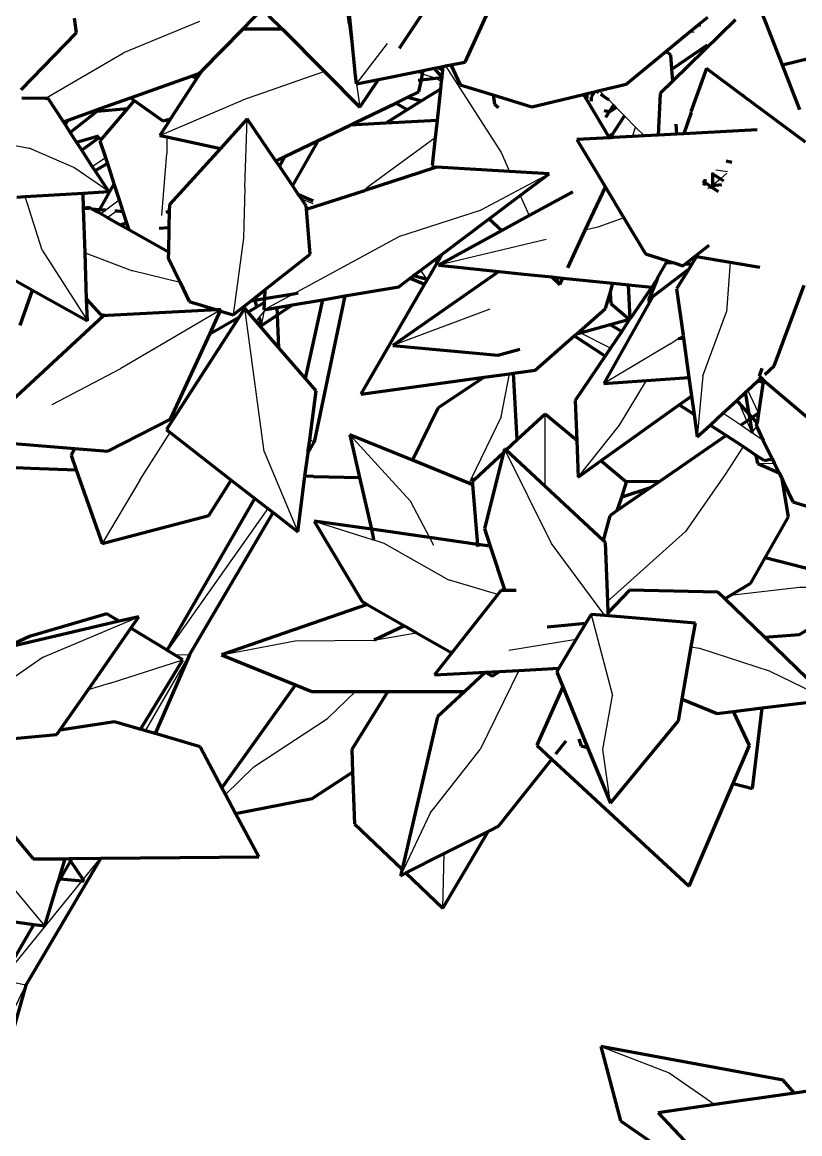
# Model space of a CAD drawing. Header units: millimetres. Extents: x 4307 to 31003, y 2809 to 20009.
# Drawn here: x 7200.2 to 7282.2, y 8134.5 to 8251.7 of the extents above; entities that cross this region are included whole.
import ezdxf

# ---------------------------------------------------------------- set-up
doc = ezdxf.new("R2010")
doc.units = ezdxf.units.MM
doc.layers.add('ProfileEdges', color=7, linetype='Continuous')

msp = doc.modelspace()

# ---------------------------------------------------------------- linework, layer by layer
for p, q in [((7234.61, 8251.57), (7233.78, 8258.39)), ((7218.93, 8251.82), (7210.91, 8248.53)), ((7234.61, 8251.57), (7235.31, 8246.46)), ((7271.07, 8250.7), (7270.51, 8250.65)), ((7202.67, 8243.7), (7210.91, 8248.53)), ((7235.47, 8245.25), (7238.72, 8249.5)), ((7232.08, 8246.55), (7223.47, 8243.53)), ((7241.93, 8246.48), (7242.44, 8246.32)), ((7242.44, 8246.32), (7243.74, 8245.89)), ((7244.86, 8247.13), (7250.73, 8237.99)), ((7235.47, 8245.25), (7235.81, 8242.78)), ((7243.81, 8245.85), (7243.74, 8245.89)), ((7244.41, 8245.51), (7243.81, 8245.85)), ((7261.07, 8244.53), (7261.13, 8244.48)), ((7261.13, 8244.48), (7262.06, 8243.55)), ((7214.74, 8239.8), (7223.47, 8243.53)), ((7262.06, 8243.55), (7262.58, 8243.02)), ((7262.58, 8243.02), (7262.84, 8242.76)), ((7262.84, 8242.76), (7263.72, 8241.87)), ((7215.48, 8241.46), (7215.48, 8240.94)), ((7223.69, 8234.32), (7223.95, 8241.55)), ((7263.72, 8241.87), (7264.88, 8240.69)), ((7235.36, 8241.17), (7235.45, 8240.92)), ((7264.57, 8239.68), (7264.88, 8240.69)), ((7264.88, 8240.69), (7265.81, 8239.75)), ((7194.49, 8239.68), (7200.96, 8238.46)), ((7215.48, 8239.65), (7215.47, 8237.9)), ((7243.76, 8239.56), (7236.57, 8234.27)), ((7205.67, 8236.41), (7200.96, 8238.46)), ((7214.94, 8231.35), (7215.47, 8237.9)), ((7250.73, 8237.99), (7251.61, 8236.01)), ((7207.62, 8236.53), (7209, 8237.48)), ((7209.35, 8233.88), (7205.67, 8236.41)), ((7255.77, 8235.77), (7248.5, 8231.9)), ((7274.58, 8235.98), (7273.34, 8236.14)), ((7274.51, 8235.82), (7273.82, 8235.22)), ((7223.69, 8234.32), (7223.57, 8228.97)), ((7273.82, 8235.22), (7273.01, 8234.52)), ((7202.34, 8227.72), (7200.54, 8233.36)), ((7229.67, 8233.12), (7230.86, 8232.63)), ((7236.35, 8234.01), (7236.32, 8234.05)), ((7236.35, 8234.01), (7236.57, 8234.27)), ((7252.73, 8233.48), (7253.68, 8231.35)), ((7208.8, 8231.76), (7209.06, 8231.95)), ((7209.06, 8231.95), (7210.45, 8233)), ((7208.8, 8231.76), (7208.46, 8231.56)), ((7209.2, 8231.14), (7210.2, 8231.85)), ((7210.2, 8231.85), (7210.25, 8231.89)), ((7248.5, 8231.9), (7239.89, 8229.1)), ((7263.66, 8231.1), (7260.89, 8230.13)), ((7260.89, 8230.13), (7259.58, 8229.81)), ((7223.57, 8228.97), (7222.47, 8220.88)), ((7228.82, 8223.12), (7239.89, 8229.1)), ((7255.45, 8228.83), (7244.1, 8226.11)), ((7202.34, 8227.72), (7207.1, 8220.25)), ((7206.86, 8227.42), (7211.85, 8225.52)), ((7243.89, 8226.82), (7244, 8226.76)), ((7244, 8226.76), (7244.14, 8226.69)), ((7274.87, 8226.44), (7274.47, 8221.22)), ((7216.87, 8224.31), (7211.85, 8225.52)), ((7241.59, 8225.09), (7242.75, 8224.81)), ((7242.22, 8225.57), (7242.75, 8224.81)), ((7242.75, 8224.81), (7243.01, 8224.75)), ((7242.75, 8224.81), (7242.88, 8224.63)), ((7242.88, 8224.63), (7242.91, 8224.58)), ((7256.58, 8224.83), (7256.91, 8224.08)), ((7225.7, 8221.43), (7228.82, 8223.12)), ((7221.18, 8221.42), (7210.64, 8215.22)), ((7225.72, 8206.46), (7223.69, 8221.58)), ((7225.69, 8221.2), (7225.9, 8221.46)), ((7249.54, 8221.5), (7239.31, 8217.67)), ((7224.89, 8220.19), (7225.21, 8220.59)), ((7225.21, 8220.59), (7225.69, 8221.2)), ((7225.69, 8221.2), (7225.42, 8219.73)), ((7271.99, 8214.45), (7274.47, 8221.22)), ((7262.23, 8217.36), (7259.04, 8219)), ((7268.5, 8217.81), (7269.39, 8218.4)), ((7269.39, 8218.4), (7269.89, 8218.73)), ((7268.5, 8217.81), (7261.54, 8213.64)), ((7203.38, 8211.43), (7210.64, 8215.22)), ((7250.72, 8210.13), (7251.61, 8214.68)), ((7271.99, 8214.45), (7271.38, 8208.02)), ((7263.2, 8209.25), (7266.03, 8213.96)), ((7277.85, 8210.56), (7276.71, 8212.93)), ((7275.75, 8211.69), (7276.62, 8209.68)), ((7250.72, 8210.13), (7247.52, 8203.54)), ((7255.36, 8202.78), (7255.36, 8210.4)), ((7275.99, 8209.24), (7274.09, 8210.51)), ((7276.62, 8209.68), (7277.15, 8208.45)), ((7258.84, 8203.76), (7263.2, 8209.25)), ((7277.15, 8208.45), (7275.99, 8209.24)), ((7277.19, 8208.52), (7277.15, 8208.45)), ((7277.63, 8209.14), (7277.19, 8208.52)), ((7212.64, 8203.46), (7215.84, 8208.49)), ((7231.02, 8207.46), (7230.39, 8206.57)), ((7231.02, 8207.46), (7230.54, 8207.71)), ((7234.78, 8208.23), (7241.11, 8201.27)), ((7277.21, 8208.41), (7277.15, 8208.45)), ((7278.35, 8207.65), (7277.21, 8208.41)), ((7225.72, 8206.46), (7229.27, 8198.02)), ((7256.03, 8196.78), (7251.06, 8206.77)), ((7276.21, 8206.99), (7274.4, 8204.16)), ((7277.76, 8205.2), (7279.51, 8205.24)), ((7274.4, 8204.16), (7270.13, 8198.03)), ((7212.64, 8203.46), (7208.66, 8196.77)), ((7247.37, 8203.1), (7247.42, 8203.33)), ((7247.52, 8203.54), (7247.42, 8203.33)), ((7226.11, 8200.48), (7215.56, 8185.48)), ((7241.11, 8201.27), (7243.16, 8197.4)), ((7230.99, 8199.14), (7237.24, 8197.17)), ((7261.96, 8190.71), (7270.13, 8198.03)), ((7237.24, 8197.17), (7237.29, 8197.15)), ((7237.29, 8197.15), (7238.36, 8196.82)), ((7238.36, 8196.82), (7245.16, 8192.95)), ((7243.16, 8197.4), (7243.58, 8196.61)), ((7261.64, 8189.17), (7256.03, 8196.78)), ((7250.35, 8191.38), (7245.16, 8192.95)), ((7282.16, 8192.12), (7274.85, 8191.29)), ((7290.43, 8192.2), (7282.16, 8192.12)), ((7202.43, 8184.79), (7212.54, 8189.05)), ((7260.19, 8189.29), (7262.46, 8180.75)), ((7221.23, 8185.04), (7229.02, 8186.5)), ((7229.02, 8186.5), (7237.32, 8186.57)), ((7237.32, 8186.57), (7237.52, 8186.57)), ((7241.76, 8187.32), (7237.52, 8186.57)), ((7241.8, 8187.36), (7241.76, 8187.32)), ((7251.54, 8185.52), (7258.64, 8186.69)), ((7270.76, 8185.87), (7271.54, 8185.74)), ((7279.1, 8183.29), (7271.54, 8185.74)), ((7202.43, 8184.79), (7188.46, 8175.14)), ((7209.51, 8182.04), (7217.18, 8184.5)), ((7213.24, 8177.02), (7217.85, 8185.04)), ((7217.85, 8185.04), (7216.36, 8185)), ((7252.57, 8183.4), (7248.52, 8175.05)), ((7279.1, 8183.29), (7285.27, 8180.29)), ((7209.51, 8182.04), (7207.18, 8181.36)), ((7235.38, 8181.17), (7232.41, 8178.31)), ((7261.45, 8175.05), (7262.46, 8180.75)), ((7224.65, 8173.21), (7232.41, 8178.31)), ((7212.78, 8177.16), (7212.85, 8177.39)), ((7243.24, 8168.34), (7248.52, 8175.05)), ((7262.24, 8169.39), (7261.45, 8175.05)), ((7221.67, 8170.32), (7224.65, 8173.21)), ((7243.24, 8168.34), (7240.11, 8161.73)), ((7244.57, 8158.32), (7244.72, 8164.07)), ((7202.6, 8156.45), (7196.68, 8163.58)), ((7206.66, 8161.35), (7208.47, 8163.58)), ((7198.06, 8150.74), (7206.54, 8161.2)), ((7206.54, 8161.2), (7206.66, 8161.35)), ((7194.41, 8137.6), (7200.63, 8150.2)), ((7200.63, 8150.2), (7198.06, 8150.74)), ((7261.24, 8143.75), (7268.42, 8140.94)), ((7268.42, 8140.94), (7273.25, 8137.6))]:
    msp.add_line(p, q)
at = {"layer": 'ProfileEdges', "lineweight": 211}
for p, q in [((7234.37, 8256.14), (7235.31, 8246.46)), ((7223.49, 8251.03), (7225.54, 8253.11)), ((7239.99, 8249.01), (7242.81, 8253.22)), ((7280.38, 8247.23), (7277.68, 8254.19)), ((7205.95, 8250.61), (7205.74, 8252.18)), ((7226.21, 8252.47), (7227.67, 8251)), ((7246.92, 8247.55), (7249.35, 8252.83)), ((7275.41, 8251.98), (7268.82, 8245.54)), ((7271.44, 8251.42), (7272.5, 8252.29)), ((7219.19, 8246.66), (7223.49, 8251.03)), ((7227.67, 8251), (7223.49, 8251.03)), ((7227.67, 8251), (7232.08, 8246.55)), ((7270.51, 8250.65), (7271.44, 8251.42)), ((7271.75, 8251.39), (7271.44, 8251.42)), ((7296.37, 8251.12), (7280.38, 8247.23)), ((7200.13, 8244.61), (7205.95, 8250.61)), ((7268.08, 8248.66), (7270.51, 8250.65)), ((7263.88, 8245.2), (7268.08, 8248.66)), ((7268.61, 8248.3), (7268.08, 8248.66)), ((7268.72, 8246.8), (7272.45, 8249.35)), ((7244.86, 8247.13), (7245.41, 8247.25)), ((7245.41, 8247.25), (7246.92, 8247.55)), ((7245.41, 8247.25), (7246.4, 8245.15)), ((7268.72, 8246.8), (7268.61, 8248.3)), ((7282.21, 8242.49), (7280.38, 8247.23)), ((7211.63, 8243.76), (7218.09, 8246.05)), ((7218.09, 8246.05), (7218.86, 8246.33)), ((7218.09, 8246.05), (7218.68, 8245.88)), ((7219.19, 8246.66), (7218.68, 8245.88)), ((7218.86, 8246.33), (7219.19, 8246.66)), ((7232.08, 8246.55), (7235.81, 8242.78)), ((7235.31, 8246.46), (7235.43, 8245.24)), ((7237.78, 8245.71), (7242.51, 8246.66)), ((7242.31, 8245.68), (7242.44, 8246.32)), ((7242.44, 8246.32), (7242.51, 8246.66)), ((7242.51, 8246.66), (7243.65, 8246.89)), ((7243.65, 8246.89), (7244.09, 8246.98)), ((7244.46, 8246), (7243.65, 8246.89)), ((7244.09, 8246.98), (7244.58, 8247.08)), ((7244.09, 8246.98), (7244.54, 8246.69)), ((7244.54, 8246.69), (7244.46, 8246)), ((7244.58, 8247.08), (7244.54, 8246.69)), ((7244.58, 8247.08), (7244.86, 8247.13)), ((7268.82, 8245.54), (7268.72, 8246.8)), ((7272.35, 8246.87), (7270.72, 8242.28)), ((7276.27, 8243.95), (7272.35, 8246.87)), ((7218.68, 8245.88), (7215.88, 8241.57)), ((7235.43, 8245.24), (7235.47, 8245.25)), ((7235.47, 8245.25), (7237.78, 8245.71)), ((7235.81, 8242.78), (7237.78, 8245.71)), ((7241.98, 8245.64), (7242.31, 8245.68)), ((7242.05, 8244.41), (7242.31, 8245.68)), ((7242.31, 8245.68), (7243.81, 8245.85)), ((7243.81, 8245.85), (7244.45, 8245.92)), ((7244.41, 8245.51), (7244.32, 8244.69)), ((7244.45, 8245.92), (7244.41, 8245.51)), ((7244.46, 8246), (7244.45, 8245.92)), ((7246.4, 8245.15), (7249.87, 8244.09)), ((7261.07, 8244.53), (7263.88, 8245.2)), ((7268.82, 8245.54), (7267.48, 8244.24)), ((7202.67, 8243.7), (7200.18, 8243.75)), ((7202.98, 8243.69), (7202.67, 8243.7)), ((7204.57, 8241.25), (7202.98, 8243.69)), ((7208.45, 8242.63), (7211.63, 8243.76)), ((7211.63, 8243.76), (7212.02, 8243.48)), ((7239.6, 8243.22), (7240.89, 8243.84)), ((7240.89, 8243.84), (7242.05, 8244.41)), ((7240.89, 8243.84), (7242.32, 8243.44)), ((7244.32, 8244.69), (7242.32, 8243.44)), ((7244.32, 8244.69), (7243.96, 8241.37)), ((7249.87, 8244.09), (7250, 8243.09)), ((7249.87, 8244.09), (7253.95, 8242.84)), ((7253.95, 8242.84), (7259.41, 8244.14)), ((7259.41, 8244.14), (7259.79, 8244.23)), ((7259.71, 8243.64), (7259.41, 8244.14)), ((7259.79, 8244.23), (7259.71, 8243.64)), ((7259.79, 8244.23), (7260.56, 8244.41)), ((7260.56, 8244.41), (7260.21, 8243.85)), ((7260.21, 8243.85), (7260.22, 8243.42)), ((7260.56, 8244.41), (7260.8, 8244.47)), ((7260.8, 8244.47), (7261.07, 8244.53)), ((7260.8, 8244.47), (7260.99, 8244.32)), ((7261.2, 8244.17), (7262.06, 8243.55)), ((7267.48, 8244.24), (7267.27, 8239.83)), ((7276.37, 8244.06), (7276.27, 8243.95)), ((7282.79, 8239.1), (7276.27, 8243.95)), ((7207.6, 8242.33), (7208.45, 8242.63)), ((7208.13, 8242.37), (7211.33, 8242.66)), ((7208.13, 8242.37), (7208.45, 8242.63)), ((7211.33, 8242.66), (7208.43, 8239.22)), ((7212.02, 8243.48), (7211.33, 8242.66)), ((7212.02, 8243.48), (7215.06, 8241.34)), ((7235.36, 8241.17), (7239.6, 8243.22)), ((7240.8, 8242.49), (7239.6, 8243.22)), ((7242.32, 8243.44), (7240.8, 8242.49)), ((7250, 8243.09), (7250.45, 8242.74)), ((7262.15, 8239.55), (7259.71, 8243.64)), ((7262.14, 8242.33), (7262.58, 8243.02)), ((7262.2, 8242.32), (7262.84, 8242.76)), ((7204.57, 8241.25), (7205.09, 8241.43)), ((7204.78, 8240.92), (7205.09, 8241.43)), ((7205.09, 8241.43), (7207.6, 8242.33)), ((7205.29, 8240.13), (7208.13, 8242.37)), ((7207.6, 8242.33), (7208.13, 8242.37)), ((7215.06, 8241.34), (7215.48, 8241.46)), ((7215.48, 8241.46), (7215.88, 8241.57)), ((7215.88, 8241.57), (7215.48, 8240.94)), ((7223.95, 8241.55), (7221.12, 8238.43)), ((7226.91, 8237.19), (7223.95, 8241.55)), ((7240.8, 8242.49), (7238.56, 8241.09)), ((7243.96, 8241.37), (7238.56, 8241.09)), ((7243.96, 8241.37), (7243.76, 8239.56)), ((7261.59, 8242.42), (7262.14, 8242.33)), ((7261.75, 8241.72), (7262.14, 8242.33)), ((7262.14, 8242.33), (7262.2, 8242.32)), ((7262.36, 8239.75), (7263.72, 8241.87)), ((7270.75, 8242.23), (7269.98, 8239.98)), ((7270.75, 8242.23), (7270.72, 8242.28)), ((7204.78, 8240.92), (7204.57, 8241.25)), ((7205.29, 8240.13), (7204.78, 8240.92)), ((7215.48, 8240.94), (7214.74, 8239.8)), ((7231.44, 8239.27), (7234.79, 8240.89)), ((7234.79, 8240.89), (7235.15, 8241.07)), ((7235.28, 8240.91), (7234.79, 8240.89)), ((7235.15, 8241.07), (7235.36, 8241.17)), ((7235.28, 8240.91), (7235.15, 8241.07)), ((7235.45, 8240.92), (7235.28, 8240.91)), ((7238.56, 8241.09), (7235.45, 8240.92)), ((7269.24, 8239.94), (7269.16, 8240.99)), ((7277.7, 8240.39), (7269.98, 8239.98)), ((7205.97, 8239.08), (7205.29, 8240.13)), ((7205.97, 8239.08), (7208.29, 8239.78)), ((7206.52, 8238.24), (7205.97, 8239.08)), ((7208.41, 8239.62), (7206.52, 8238.24)), ((7208.43, 8239.22), (7209, 8237.48)), ((7214.74, 8239.8), (7215.48, 8239.65)), ((7215.48, 8239.65), (7221.12, 8238.43)), ((7227.93, 8237.57), (7231.44, 8239.27)), ((7231.44, 8239.27), (7228.71, 8234.54)), ((7243.76, 8239.56), (7243.44, 8236.64)), ((7262.15, 8239.55), (7258.68, 8239.37)), ((7258.68, 8239.37), (7261.7, 8234.36)), ((7262.14, 8239.95), (7262.36, 8239.75)), ((7262.23, 8239.56), (7262.15, 8239.55)), ((7262.23, 8239.56), (7262.36, 8239.75)), ((7262.55, 8239.58), (7262.23, 8239.56)), ((7262.36, 8239.75), (7262.55, 8239.58)), ((7264.57, 8239.68), (7262.55, 8239.58)), ((7265.81, 8239.75), (7264.57, 8239.68)), ((7267.27, 8239.83), (7265.81, 8239.75)), ((7269.24, 8239.94), (7267.27, 8239.83)), ((7269.98, 8239.98), (7269.24, 8239.94)), ((7207.62, 8236.53), (7206.52, 8238.24)), ((7221.12, 8238.43), (7215.75, 8232.53)), ((7209.21, 8236.83), (7207.91, 8236.09)), ((7209, 8237.48), (7209.21, 8236.83)), ((7209.21, 8236.83), (7209.89, 8234.72)), ((7226.91, 8237.19), (7227.07, 8237.15)), ((7227.34, 8236.55), (7226.91, 8237.19)), ((7227.07, 8237.15), (7227.93, 8237.57)), ((7227.93, 8237.57), (7227.34, 8236.55)), ((7243.44, 8236.64), (7243.7, 8236.39)), ((7275.03, 8236.96), (7274.44, 8237.08)), ((7207.91, 8236.09), (7207.62, 8236.53)), ((7209.35, 8233.88), (7207.91, 8236.09)), ((7228.71, 8234.54), (7227.34, 8236.55)), ((7243.7, 8236.39), (7236.35, 8234.01)), ((7243.9, 8236.46), (7243.7, 8236.39)), ((7251.61, 8236.01), (7243.9, 8236.46)), ((7255.77, 8235.77), (7251.61, 8236.01)), ((7252.73, 8233.48), (7255.77, 8235.77)), ((7272.93, 8235.79), (7273.01, 8235.74)), ((7273.01, 8235.86), (7273.01, 8235.74)), ((7273.01, 8235.74), (7273.01, 8234.52)), ((7273.01, 8235.74), (7273.82, 8235.22)), ((7209.89, 8234.72), (7208.38, 8232.01)), ((7209.89, 8234.72), (7210.45, 8233)), ((7229.37, 8233.56), (7228.71, 8234.54)), ((7259.58, 8229.81), (7261.7, 8234.36)), ((7261.7, 8234.36), (7263.66, 8231.1)), ((7272.18, 8234.83), (7271.97, 8234.97)), ((7272.12, 8234.54), (7272.18, 8234.83)), ((7272.18, 8234.83), (7272.25, 8235.21)), ((7273.61, 8233.86), (7272.18, 8234.83)), ((7273.01, 8234.52), (7273.97, 8234.64)), ((7273.82, 8235.22), (7274.14, 8235.01)), ((7199.65, 8233.31), (7200.54, 8233.36)), ((7200.54, 8233.36), (7206.66, 8233.72)), ((7206.66, 8233.72), (7209.35, 8233.88)), ((7206.71, 8232.15), (7206.66, 8233.72)), ((7230.9, 8232.88), (7229.37, 8233.56)), ((7229.67, 8233.12), (7229.37, 8233.56)), ((7230.17, 8232.39), (7229.67, 8233.12)), ((7230.2, 8232.02), (7236.35, 8234.01)), ((7249.46, 8231.02), (7252.73, 8233.48)), ((7258.28, 8233.87), (7253.68, 8231.35)), ((7272.64, 8234.26), (7272.59, 8234.29)), ((7272.69, 8234.28), (7272.64, 8234.26)), ((7272.67, 8234.25), (7272.69, 8234.28)), ((7206.71, 8232.15), (7206.85, 8232.14)), ((7206.71, 8232.12), (7206.71, 8232.15)), ((7206.85, 8232.14), (7206.71, 8232.12)), ((7206.86, 8227.42), (7206.71, 8232.12)), ((7207.34, 8232.2), (7206.85, 8232.14)), ((7206.85, 8232.14), (7207.28, 8232.1)), ((7207.55, 8232.08), (7207.34, 8232.2)), ((7207.55, 8232.08), (7208.38, 8232.01)), ((7208.21, 8231.7), (7207.55, 8232.08)), ((7208.38, 8232.01), (7208.21, 8231.7)), ((7208.38, 8232.01), (7209.06, 8231.95)), ((7210.45, 8233), (7210.84, 8231.8)), ((7215.75, 8232.53), (7215.73, 8231.82)), ((7230.2, 8232.02), (7230.17, 8232.39)), ((7230.58, 8227.29), (7230.2, 8232.02)), ((7208.46, 8231.56), (7208.21, 8231.7)), ((7209.2, 8231.14), (7208.46, 8231.56)), ((7210.53, 8230.38), (7209.2, 8231.14)), ((7209.99, 8231.87), (7210.2, 8231.85)), ((7210.2, 8231.85), (7210.84, 8231.8)), ((7210.84, 8231.8), (7211.23, 8230.58)), ((7215.4, 8231.73), (7215.73, 8231.82)), ((7215.73, 8231.82), (7215.7, 8230.09)), ((7244.46, 8227.25), (7249.46, 8231.02)), ((7249.46, 8231.02), (7250.8, 8229.78)), ((7253.68, 8231.35), (7250.8, 8229.78)), ((7263.66, 8231.1), (7265.94, 8227.32)), ((7210.53, 8230.38), (7211.23, 8230.58)), ((7211.47, 8229.86), (7210.53, 8230.38)), ((7211.23, 8230.58), (7211.47, 8229.86)), ((7215.65, 8227.48), (7211.47, 8229.86)), ((7214.68, 8230.03), (7215.7, 8230.09)), ((7215.7, 8230.09), (7215.65, 8227.48)), ((7250.8, 8229.78), (7244.1, 8226.11)), ((7257.73, 8225.84), (7259.58, 8229.81)), ((7193.63, 8227.82), (7201.32, 8223.5)), ((7207.02, 8222.54), (7206.86, 8227.42)), ((7215.65, 8227.48), (7215.63, 8226.9)), ((7225.81, 8223.52), (7230.58, 8227.29)), ((7265.94, 8227.32), (7268.25, 8226.58)), ((7271.15, 8227.06), (7272.63, 8228.22)), ((7215.63, 8226.9), (7216.87, 8224.31)), ((7242.22, 8225.57), (7243.89, 8226.82)), ((7243.92, 8226.33), (7243.01, 8224.75)), ((7243.89, 8226.82), (7244.03, 8226.93)), ((7243.92, 8226.33), (7244, 8226.76)), ((7244.14, 8226.69), (7243.92, 8226.33)), ((7244, 8226.76), (7244.03, 8226.93)), ((7244.03, 8226.93), (7244.27, 8227.11)), ((7244.1, 8226.11), (7250.47, 8225.45)), ((7244.36, 8227.08), (7244.14, 8226.69)), ((7244.27, 8227.11), (7244.46, 8227.25)), ((7244.36, 8227.08), (7244.27, 8227.11)), ((7244.46, 8227.25), (7244.36, 8227.08)), ((7267.18, 8224.74), (7268.15, 8226.42)), ((7268.15, 8226.42), (7268.25, 8226.58)), ((7268.15, 8226.42), (7268.94, 8226.36)), ((7268.25, 8226.58), (7268.94, 8226.36)), ((7268.94, 8226.36), (7269.86, 8226.07)), ((7269.86, 8226.07), (7270.14, 8226.28)), ((7270.14, 8226.28), (7271.15, 8227.06)), ((7270.14, 8226.28), (7270.82, 8226.23)), ((7270.82, 8226.23), (7270.49, 8225.7)), ((7271.32, 8227.03), (7270.82, 8226.23)), ((7271.15, 8227.06), (7271.32, 8227.03)), ((7271.32, 8227.03), (7274.87, 8226.44)), ((7274.87, 8226.44), (7277.97, 8225.92)), ((7250.47, 8225.45), (7239.31, 8217.67)), ((7241.14, 8224.75), (7241.48, 8225.01)), ((7241.48, 8225.01), (7241.59, 8225.09)), ((7242.88, 8224.63), (7241.48, 8225.01)), ((7241.59, 8225.09), (7242.22, 8225.57)), ((7250.47, 8225.45), (7253.12, 8225.18)), ((7253.12, 8225.18), (7256.05, 8224.88)), ((7270.49, 8225.7), (7266.66, 8222.77)), ((7270.49, 8225.7), (7269.2, 8223.64)), ((7216.87, 8224.31), (7217.82, 8222.3)), ((7234.24, 8222.88), (7239.93, 8223.84)), ((7242.65, 8224.12), (7235.91, 8212.51)), ((7239.93, 8223.84), (7241.14, 8224.75)), ((7241.14, 8224.75), (7242.65, 8224.12)), ((7242.91, 8224.58), (7242.65, 8224.12)), ((7242.93, 8224.62), (7242.88, 8224.63)), ((7242.93, 8224.62), (7242.91, 8224.58)), ((7243.01, 8224.75), (7242.93, 8224.62)), ((7256.05, 8224.88), (7256.91, 8224.08)), ((7256.05, 8224.88), (7256.58, 8224.83)), ((7256.58, 8224.83), (7257.23, 8224.76)), ((7256.91, 8224.08), (7257.23, 8224.76)), ((7257.23, 8224.76), (7262.5, 8224.22)), ((7262.19, 8223.18), (7262.5, 8224.22)), ((7262.5, 8224.22), (7264.15, 8224.05)), ((7264.33, 8220.47), (7264.15, 8224.05)), ((7264.15, 8224.05), (7266.59, 8223.8)), ((7266.59, 8223.8), (7264.33, 8220.47)), ((7267.12, 8224.59), (7266.25, 8222.45)), ((7266.59, 8223.8), (7266.64, 8223.8)), ((7266.64, 8223.8), (7266.95, 8224.34)), ((7267.12, 8224.59), (7266.95, 8224.34)), ((7267.18, 8224.74), (7267.12, 8224.59)), ((7279.51, 8215.51), (7282.64, 8224.01)), ((7200.02, 8219.79), (7201.32, 8223.5)), ((7201.32, 8223.5), (7207.1, 8220.25)), ((7224.36, 8222.37), (7224.71, 8222.65)), ((7224.71, 8222.65), (7225.81, 8223.52)), ((7224.71, 8222.65), (7224.76, 8222.44)), ((7224.76, 8222.44), (7225.76, 8222.61)), ((7225.76, 8222.61), (7225.74, 8222.16)), ((7225.81, 8223.52), (7225.76, 8222.61)), ((7225.76, 8222.61), (7228.82, 8223.12)), ((7228.82, 8223.12), (7229.32, 8223.2)), ((7234.24, 8222.88), (7231.02, 8207.46)), ((7231.92, 8222.48), (7234.24, 8222.88)), ((7261.72, 8221.57), (7262.19, 8223.18)), ((7262.19, 8223.18), (7262.28, 8222.1)), ((7266.66, 8222.77), (7266.35, 8222.23)), ((7269.2, 8223.64), (7269.89, 8218.73)), ((7207.02, 8222.54), (7208.49, 8220.91)), ((7207.1, 8220.25), (7207.02, 8222.54)), ((7220.78, 8221.4), (7209.27, 8220.83)), ((7217.82, 8222.3), (7220.78, 8221.4)), ((7221.18, 8221.42), (7220.78, 8221.4)), ((7221.16, 8221.28), (7221.18, 8221.42)), ((7222.47, 8220.88), (7224.36, 8222.37)), ((7223.69, 8221.58), (7223.07, 8220.62)), ((7224.04, 8221.18), (7223.69, 8221.58)), ((7224.94, 8221.7), (7224.04, 8221.18)), ((7224.36, 8222.37), (7224.76, 8222.44)), ((7224.76, 8222.44), (7224.94, 8221.7)), ((7225.74, 8222.16), (7224.94, 8221.7)), ((7225.74, 8222.16), (7225.7, 8221.43)), ((7225.7, 8221.43), (7225.9, 8221.46)), ((7225.9, 8221.46), (7227.1, 8221.67)), ((7227.1, 8221.67), (7228.73, 8221.94)), ((7227.14, 8220.88), (7227.1, 8221.67)), ((7227.14, 8220.88), (7228.73, 8221.94)), ((7228.73, 8221.94), (7231.92, 8222.48)), ((7230.08, 8214.19), (7231.92, 8222.48)), ((7258.68, 8218.9), (7261.72, 8221.57)), ((7266.35, 8222.23), (7261.54, 8213.64)), ((7262.28, 8222.1), (7264.19, 8220.47)), ((7266.25, 8222.45), (7266.35, 8222.23)), ((7208.8, 8220.8), (7194.68, 8207.69)), ((7208.49, 8220.91), (7209.27, 8220.83)), ((7209.27, 8220.83), (7208.8, 8220.8)), ((7223.07, 8220.62), (7215.45, 8208.79)), ((7220, 8218.84), (7221.11, 8221.26)), ((7223.07, 8220.62), (7220, 8218.84)), ((7221.11, 8221.26), (7221.16, 8221.28)), ((7221.13, 8221.29), (7221.16, 8221.28)), ((7221.16, 8221.28), (7222.47, 8220.88)), ((7224.89, 8220.19), (7224.04, 8221.18)), ((7225.21, 8220.59), (7225.42, 8219.73)), ((7225.42, 8219.73), (7227.14, 8220.88)), ((7227.29, 8217.41), (7227.14, 8220.88)), ((7262.22, 8219.87), (7264.25, 8220.42)), ((7264.25, 8220.42), (7263.43, 8219.14)), ((7264.25, 8220.42), (7264.31, 8220.44)), ((7264.25, 8220.42), (7264.28, 8220.4)), ((7264.33, 8220.47), (7264.31, 8220.44)), ((7227.29, 8217.41), (7224.89, 8220.19)), ((7259.04, 8219), (7262.22, 8219.87)), ((7262.22, 8219.87), (7263.43, 8219.14)), ((7263.43, 8219.14), (7262.23, 8217.36)), ((7215.88, 8209.89), (7220, 8218.84)), ((7254.29, 8215.05), (7258.42, 8218.67)), ((7258.42, 8218.67), (7258.68, 8218.9)), ((7261.67, 8216.53), (7258.42, 8218.67)), ((7258.68, 8218.9), (7259.04, 8219)), ((7269.39, 8218.4), (7269.93, 8218.44)), ((7269.89, 8218.73), (7269.93, 8218.44)), ((7269.93, 8218.44), (7270.51, 8214.27)), ((7230.08, 8214.19), (7227.29, 8217.41)), ((7239.31, 8217.67), (7250.35, 8216.63)), ((7250.35, 8216.63), (7252.67, 8217.26)), ((7262.23, 8217.36), (7261.67, 8216.53)), ((7261.67, 8216.53), (7258.51, 8211.86)), ((7248.93, 8214.31), (7251.61, 8214.68)), ((7251.61, 8214.68), (7252.02, 8214.73)), ((7252.02, 8214.73), (7254.29, 8215.05)), ((7252.42, 8207.69), (7252.02, 8214.73)), ((7278.19, 8215.23), (7277.92, 8214.41)), ((7277.92, 8214.41), (7278.13, 8214.23)), ((7278.51, 8214.59), (7279.51, 8215.51)), ((7231.22, 8212.86), (7230.08, 8214.19)), ((7235.91, 8212.51), (7248.93, 8214.31)), ((7248.93, 8214.31), (7244.07, 8211.08)), ((7261.54, 8213.64), (7266.03, 8213.96)), ((7266.03, 8213.96), (7270.51, 8214.27)), ((7270.51, 8214.27), (7270.78, 8212.32)), ((7276.71, 8212.93), (7277.74, 8213.88)), ((7277.74, 8213.88), (7278.13, 8214.23)), ((7277.74, 8213.88), (7278.35, 8213.81)), ((7278.35, 8213.81), (7277.85, 8210.56)), ((7278.13, 8214.23), (7278.38, 8214.01)), ((7278.38, 8214.01), (7278.35, 8213.81)), ((7278.38, 8214.01), (7286.51, 8207.1)), ((7230.54, 8207.71), (7231.22, 8212.86)), ((7269.49, 8211.4), (7270.78, 8212.32)), ((7270.78, 8212.32), (7271.06, 8210.37)), ((7275.52, 8211.83), (7276.48, 8212.72)), ((7276.48, 8212.72), (7276.71, 8212.93)), ((7276.87, 8210.41), (7276.48, 8212.72)), ((7244.07, 8211.08), (7241.36, 8205.55)), ((7258.51, 8211.86), (7258.68, 8207.62)), ((7261.24, 8205.49), (7269.49, 8211.4)), ((7271.06, 8210.37), (7269.49, 8211.4)), ((7274.09, 8210.51), (7275.52, 8211.83)), ((7275.52, 8211.83), (7275.75, 8211.69)), ((7276.87, 8210.41), (7275.75, 8211.69)), ((7209.25, 8206.51), (7215.88, 8209.89)), ((7255.36, 8210.4), (7252.42, 8207.69)), ((7258.68, 8207.62), (7255.36, 8210.4)), ((7271.06, 8210.37), (7271.38, 8208.02)), ((7272.74, 8209.27), (7274.09, 8210.51)), ((7276.62, 8209.68), (7275.99, 8209.24)), ((7276.96, 8209.91), (7276.62, 8209.68)), ((7276.96, 8209.91), (7276.87, 8210.41)), ((7277.18, 8210.06), (7276.87, 8210.41)), ((7277.18, 8210.06), (7276.96, 8209.91)), ((7277.19, 8208.52), (7276.96, 8209.91)), ((7277.85, 8210.52), (7277.18, 8210.06)), ((7277.69, 8209.49), (7277.18, 8210.06)), ((7277.85, 8210.52), (7277.69, 8209.49)), ((7277.85, 8210.56), (7277.85, 8210.52)), ((7215.45, 8208.79), (7215.84, 8208.49)), ((7271.38, 8208.02), (7272.74, 8209.27)), ((7274.42, 8208.16), (7272.74, 8209.27)), ((7277.21, 8208.41), (7277.19, 8208.52)), ((7277.63, 8209.14), (7277.69, 8209.49)), ((7277.63, 8209.14), (7278.35, 8207.65)), ((7194.68, 8207.69), (7205.77, 8206.8)), ((7215.84, 8208.49), (7222.27, 8203.47)), ((7230.36, 8206.34), (7231.02, 8207.46)), ((7230.39, 8206.57), (7230.54, 8207.71)), ((7241.36, 8205.55), (7234.78, 8208.23)), ((7234.78, 8208.23), (7235.8, 8203.75)), ((7252.42, 8207.69), (7251.25, 8206.6)), ((7258.68, 8207.62), (7258.84, 8203.76)), ((7274.42, 8208.16), (7267.36, 8203.29)), ((7276.21, 8206.99), (7274.42, 8208.16)), ((7278.35, 8207.65), (7279.28, 8205.72)), ((7205.77, 8206.8), (7205.4, 8206.09)), ((7205.77, 8206.8), (7209.25, 8206.51)), ((7230.04, 8203.86), (7230.36, 8206.34)), ((7230.36, 8206.34), (7230.39, 8206.57)), ((7250.95, 8206.33), (7247.93, 8203.53)), ((7250.95, 8206.33), (7248.96, 8198.34)), ((7251.06, 8206.77), (7250.95, 8206.33)), ((7251.25, 8206.6), (7251.06, 8206.77)), ((7255.36, 8202.78), (7251.25, 8206.6)), ((7277.61, 8206.06), (7276.21, 8206.99)), ((7188.28, 8205.27), (7201.12, 8204.73)), ((7205.4, 8206.09), (7205.93, 8204.56)), ((7247.37, 8203.1), (7241.36, 8205.55)), ((7258.84, 8203.76), (7261.24, 8205.49)), ((7263.82, 8203.33), (7261.24, 8205.49)), ((7277.76, 8205.2), (7277.61, 8206.06)), ((7278.44, 8205.52), (7277.61, 8206.06)), ((7277.76, 8205.2), (7280.01, 8204.21)), ((7278.44, 8205.52), (7279.28, 8205.72)), ((7279.28, 8205.72), (7279.51, 8205.24)), ((7279.51, 8205.24), (7280.01, 8204.21)), ((7201.12, 8204.73), (7205.93, 8204.56)), ((7205.93, 8204.56), (7208.66, 8196.77)), ((7229.27, 8198.02), (7230.04, 8203.86)), ((7230.95, 8203.84), (7230.04, 8203.86)), ((7230.95, 8203.84), (7235.8, 8203.75)), ((7280.01, 8204.21), (7280.32, 8203.56)), ((7219.91, 8199.74), (7222.27, 8203.47)), ((7222.27, 8203.47), (7224.76, 8201.53)), ((7235.8, 8203.75), (7237.04, 8198.28)), ((7247.7, 8202.96), (7247.37, 8203.1)), ((7247.93, 8203.53), (7247.52, 8203.54)), ((7247.93, 8203.53), (7247.68, 8203.3)), ((7247.68, 8203.3), (7247.7, 8202.96)), ((7247.7, 8202.96), (7248.23, 8196.68)), ((7261.48, 8197.1), (7255.36, 8202.78)), ((7266.44, 8202.65), (7262.95, 8200.25)), ((7263.42, 8201.67), (7263.94, 8203.23)), ((7266.44, 8202.65), (7263.42, 8201.67)), ((7267.36, 8203.29), (7263.82, 8203.33)), ((7263.94, 8203.23), (7263.82, 8203.33)), ((7267.36, 8203.29), (7266.44, 8202.65)), ((7280.4, 8203.12), (7280.32, 8203.56)), ((7280.32, 8203.56), (7280.53, 8203.12)), ((7280.53, 8203.12), (7280.4, 8203.12)), ((7281.01, 8199.6), (7280.4, 8203.12)), ((7280.53, 8203.12), (7281.47, 8201.16)), ((7215.51, 8185.51), (7224.76, 8201.53)), ((7224.76, 8201.53), (7226.11, 8200.48)), ((7262.95, 8200.25), (7263.42, 8201.67)), ((7226.11, 8200.48), (7226.67, 8200.05)), ((7281.47, 8201.16), (7294.53, 8197.21)), ((7208.66, 8196.77), (7219.91, 8199.74)), ((7217.85, 8185.04), (7226.67, 8200.05)), ((7226.67, 8200.05), (7229.27, 8198.02)), ((7230.99, 8199.14), (7236.05, 8190.66)), ((7237.04, 8198.28), (7230.99, 8199.14)), ((7262.16, 8199.7), (7261.48, 8197.1)), ((7262.95, 8200.25), (7262.16, 8199.7)), ((7278.55, 8195.27), (7281.01, 8199.6)), ((7243.16, 8197.4), (7237.04, 8198.28)), ((7237.04, 8198.28), (7237.27, 8197.24)), ((7248.96, 8198.34), (7249.57, 8196.49)), ((7237.27, 8197.24), (7237.24, 8197.17)), ((7237.27, 8197.24), (7237.29, 8197.15)), ((7248.23, 8196.68), (7243.16, 8197.4)), ((7261.72, 8196.88), (7261.48, 8197.1)), ((7261.96, 8190.71), (7261.72, 8196.88)), ((7248.23, 8196.68), (7248.25, 8196.42)), ((7249.57, 8196.49), (7248.23, 8196.68)), ((7249.57, 8196.49), (7251.11, 8191.81)), ((7277.02, 8192.58), (7278.55, 8195.27)), ((7290.43, 8192.2), (7278.55, 8195.27)), ((7274.85, 8191.29), (7277.02, 8192.58)), ((7282.17, 8187.19), (7290.43, 8192.2)), ((7250.35, 8191.38), (7245.51, 8185.23)), ((7250.68, 8191.81), (7250.35, 8191.38)), ((7251.11, 8191.81), (7250.68, 8191.81)), ((7252.3, 8191.82), (7251.11, 8191.81)), ((7264.26, 8191.85), (7262.01, 8189.51)), ((7273.56, 8191.66), (7264.26, 8191.85)), ((7274.29, 8190.95), (7273.56, 8191.66)), ((7274.29, 8190.95), (7274.85, 8191.29)), ((7278.46, 8186.9), (7274.29, 8190.95)), ((7236.58, 8190.35), (7221.23, 8185.04)), ((7236.05, 8190.66), (7236.58, 8190.35)), ((7236.58, 8190.35), (7240.54, 8188.08)), ((7262.01, 8189.51), (7261.96, 8190.71)), ((7209.16, 8189.36), (7201, 8186.98)), ((7210.46, 8188.57), (7209.16, 8189.36)), ((7212.54, 8189.05), (7210.46, 8188.57)), ((7211.69, 8187.83), (7212.54, 8189.05)), ((7260.19, 8189.29), (7259.65, 8188.39)), ((7261.64, 8189.17), (7260.19, 8189.29)), ((7262.02, 8189.14), (7261.64, 8189.17)), ((7262.02, 8189.14), (7262.01, 8189.51)), ((7271.19, 8188.37), (7262.02, 8189.14)), ((7210.46, 8188.57), (7198.37, 8185.74)), ((7207.18, 8181.36), (7211.69, 8187.83)), ((7215.51, 8185.51), (7211.69, 8187.83)), ((7240.54, 8188.08), (7237.32, 8186.57)), ((7240.54, 8188.08), (7241.8, 8187.36)), ((7255.55, 8187.98), (7259.65, 8188.39)), ((7259.65, 8188.39), (7258.64, 8186.69)), ((7270.76, 8185.87), (7271.19, 8188.37)), ((7201, 8186.98), (7198.37, 8185.74)), ((7241.8, 8187.36), (7245.51, 8185.23)), ((7258.64, 8186.69), (7256.81, 8183.63)), ((7278.46, 8186.9), (7282.17, 8187.19)), ((7285.27, 8180.29), (7278.46, 8186.9)), ((7215.56, 8185.48), (7215.51, 8185.51)), ((7216.36, 8185), (7215.56, 8185.48)), ((7245.51, 8185.23), (7243.69, 8182.91)), ((7269.8, 8180.36), (7270.76, 8185.87)), ((7212.85, 8177.39), (7217.18, 8184.5)), ((7217.85, 8185.04), (7214.25, 8176.73)), ((7217.18, 8184.5), (7216.36, 8185)), ((7221.23, 8185.04), (7229.04, 8181.87)), ((7243.69, 8182.91), (7249.05, 8183.2)), ((7249.08, 8183.19), (7246.9, 8181.18)), ((7249.05, 8183.2), (7249.08, 8183.19)), ((7249.08, 8183.19), (7250.54, 8183.29)), ((7249.08, 8183.19), (7249.76, 8182.8)), ((7249.76, 8182.8), (7250.54, 8183.29)), ((7250.54, 8183.29), (7252.57, 8183.4)), ((7252.57, 8183.4), (7256.81, 8183.63)), ((7256.81, 8183.63), (7256.57, 8183.22)), ((7256.57, 8183.22), (7257.21, 8181.66)), ((7229.04, 8181.87), (7221.29, 8171.02)), ((7229.04, 8181.87), (7230.75, 8181.17)), ((7257.21, 8181.66), (7254.49, 8175.5)), ((7257.21, 8181.66), (7259.83, 8175.28)), ((7204.21, 8177.09), (7207.18, 8181.36)), ((7230.75, 8181.17), (7235.38, 8181.17)), ((7238.78, 8181.18), (7234.96, 8175.05)), ((7235.38, 8181.17), (7238.78, 8181.18)), ((7238.78, 8181.18), (7246.9, 8181.18)), ((7246.9, 8181.18), (7243.99, 8178.5)), ((7269.41, 8178.09), (7269.8, 8180.36)), ((7269.8, 8180.36), (7273.47, 8178.86)), ((7275.22, 8179.07), (7278.22, 8179.44)), ((7277.22, 8170.94), (7278.22, 8179.44)), ((7278.22, 8179.44), (7285.27, 8180.29)), ((7243.99, 8178.5), (7240.27, 8162.42)), ((7262.24, 8169.39), (7269.41, 8178.09)), ((7273.47, 8178.86), (7275.22, 8179.07)), ((7276.88, 8175.46), (7275.22, 8179.07)), ((7203.89, 8176.64), (7204.21, 8177.09)), ((7209.95, 8177.98), (7204.21, 8177.09)), ((7212.72, 8177.17), (7209.95, 8177.98)), ((7212.72, 8177.17), (7212.85, 8177.39)), ((7212.78, 8177.16), (7212.72, 8177.17)), ((7213.24, 8177.02), (7212.78, 8177.16)), ((7214.25, 8176.73), (7213.24, 8177.02)), ((7197.38, 8176.04), (7203.89, 8176.64)), ((7218.98, 8175.35), (7214.25, 8176.73)), ((7256.48, 8174.59), (7257.58, 8175.98)), ((7258.91, 8176.19), (7259.16, 8175.45)), ((7221.29, 8171.02), (7218.98, 8175.35)), ((7234.96, 8175.05), (7235.05, 8172.67)), ((7254.49, 8175.5), (7256.05, 8174.05)), ((7259.16, 8175.45), (7259.83, 8175.28)), ((7259.83, 8175.28), (7262.24, 8169.39)), ((7275.16, 8171.45), (7276.88, 8175.46)), ((7250.45, 8166.97), (7256.05, 8174.05)), ((7256.05, 8174.05), (7270.53, 8160.64)), ((7230.8, 8169.89), (7235.05, 8172.67)), ((7235.05, 8172.67), (7235.25, 8167.21)), ((7221.67, 8170.32), (7221.29, 8171.02)), ((7270.53, 8160.64), (7275.16, 8171.45)), ((7275.16, 8171.45), (7277.22, 8170.94)), ((7222.73, 8168.32), (7221.67, 8170.32)), ((7222.73, 8168.32), (7230.8, 8169.89)), ((7225.18, 8163.74), (7222.73, 8168.32)), ((7198.92, 8166.48), (7201.4, 8163.51)), ((7235.25, 8167.21), (7240.27, 8162.42)), ((7244.57, 8158.32), (7249.34, 8166.4)), ((7244.72, 8164.07), (7249.34, 8166.4)), ((7249.34, 8166.4), (7250.45, 8166.97)), ((7240.68, 8162.03), (7244.72, 8164.07)), ((7208.52, 8163.58), (7200.63, 8150.2)), ((7201.4, 8163.51), (7204.77, 8163.54)), ((7204.13, 8161.43), (7204.77, 8163.54)), ((7205.34, 8163.31), (7204.24, 8161.42)), ((7204.77, 8163.54), (7205.18, 8163.55)), ((7205.34, 8163.31), (7205.18, 8163.55)), ((7205.18, 8163.55), (7205.48, 8163.55)), ((7205.48, 8163.55), (7205.34, 8163.31)), ((7206.66, 8161.35), (7205.34, 8163.31)), ((7205.48, 8163.55), (7208.47, 8163.58)), ((7208.47, 8163.58), (7208.52, 8163.58)), ((7208.52, 8163.58), (7225.18, 8163.74)), ((7240.27, 8162.42), (7240.11, 8161.73)), ((7240.11, 8161.73), (7240.68, 8162.03)), ((7240.68, 8162.03), (7244.57, 8158.32)), ((7202.6, 8156.45), (7203.99, 8160.98)), ((7203.99, 8160.98), (7204.13, 8161.43)), ((7204.24, 8161.42), (7203.99, 8160.98)), ((7204.13, 8161.43), (7204.24, 8161.42)), ((7204.24, 8161.42), (7206.54, 8161.2)), ((7206.54, 8161.2), (7206.77, 8161.18)), ((7206.77, 8161.18), (7206.66, 8161.35)), ((7189.64, 8158.2), (7201.45, 8156.61)), ((7201.45, 8156.61), (7198.06, 8150.74)), ((7201.45, 8156.61), (7202.6, 8156.45)), ((7200.63, 8150.2), (7197.14, 8137.94)), ((7280.45, 8140.19), (7261.24, 8143.75)), ((7261.24, 8143.75), (7263.3, 8135.91)), ((7281.64, 8138.8), (7280.45, 8140.19)), ((7281.64, 8138.8), (7273.25, 8137.6)), ((7283.33, 8139.05), (7281.64, 8138.8)), ((7273.25, 8137.6), (7267.26, 8136.74)), ((7263.3, 8135.91), (7267.5, 8132.97)), ((7267.26, 8136.74), (7275.26, 8128.24))]:
    msp.add_line(p, q, dxfattribs=at)

doc.saveas('drawing.dxf')
